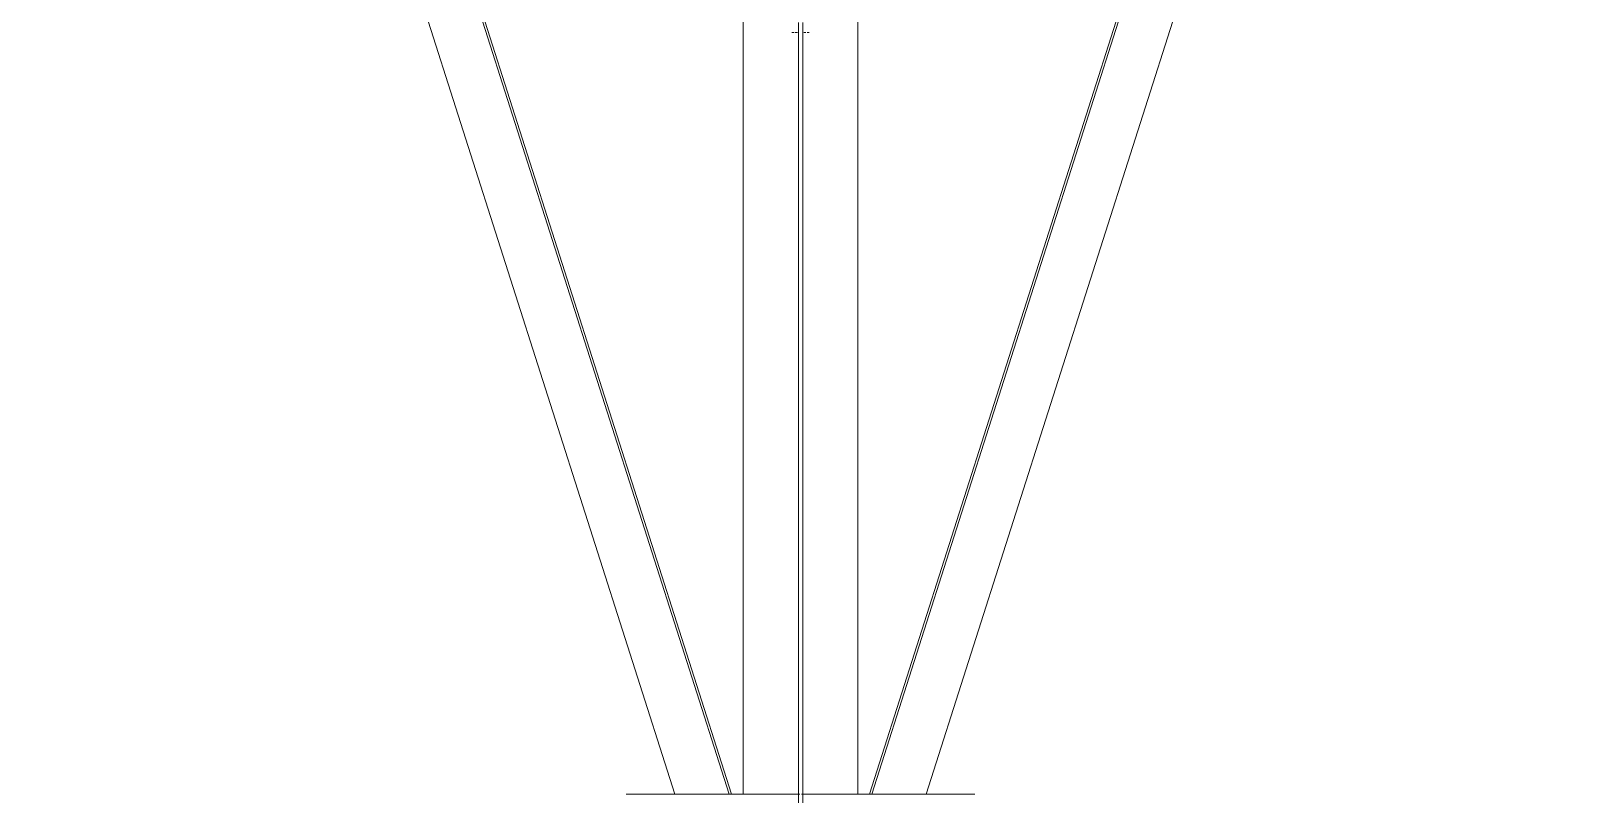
# Model space of a CAD drawing. Header units: inches. Extents: x 21386 to 98862, y -290 to 853.
# Drawn here: x 24912.2 to 25001, y 164.3 to 208.4 of the extents above; entities that cross this region are included whole.
import ezdxf

# ---------------------------------------------------------------- set-up
doc = ezdxf.new("R2010")
doc.units = ezdxf.units.IN
doc.header["$MEASUREMENT"] = 0
doc.layers.add('Q-SPCQ', color=91, linetype='Continuous', lineweight=13)

# ---------------------------------------------------------------- blocks, each defined once
blk = doc.blocks.new('Basketball_Backstop-Performance_Sports_Systems-3103-Ceiling_Hung - 27_-0_ to 27_-11 7_8_-652462-Building Section - East_West looking North')
at = {"layer": 'Q-SPCQ', "color": 8, "lineweight": 9}
for p, q in [((24949.355, 164.313), (24912.168, 280.918)), ((24952.493, 164.313), (24915.16, 281.375)), ((24952.627, 164.313), (24915.294, 281.375)), ((24997.919, 281.375), (24960.587, 164.313)), ((24960.72, 164.313), (24998.053, 281.375)), ((24963.858, 164.313), (25001.045, 280.918)), ((24953.294, 224.839), (24953.294, 164.313)), ((24959.919, 164.313), (24959.919, 224.839)), ((24956.487, 208.887), (24956.487, 145.456)), ((24956.737, 145.456), (24956.737, 208.887)), ((24956.112, 208.308), (24956.237, 208.308)), ((24956.299, 208.308), (24956.424, 208.308)), ((24956.799, 208.308), (24956.924, 208.308)), ((24956.987, 208.308), (24957.112, 208.308)), ((24956.561, 164.313), (24946.544, 164.313)), ((24966.669, 164.313), (24956.663, 164.313))]:
    blk.add_line(p, q, dxfattribs=at)

msp = doc.modelspace()

# ---------------------------------------------------------------- block references
at = {"layer": 'Q-SPCQ', "color": 8, "lineweight": 9}
msp.add_blockref('Basketball_Backstop-Performance_Sports_Systems-3103-Ceiling_Hung - 27_-0_ to 27_-11 7_8_-652462-Building Section - East_West looking North', (0, 0), dxfattribs=at)

doc.saveas('drawing.dxf')
